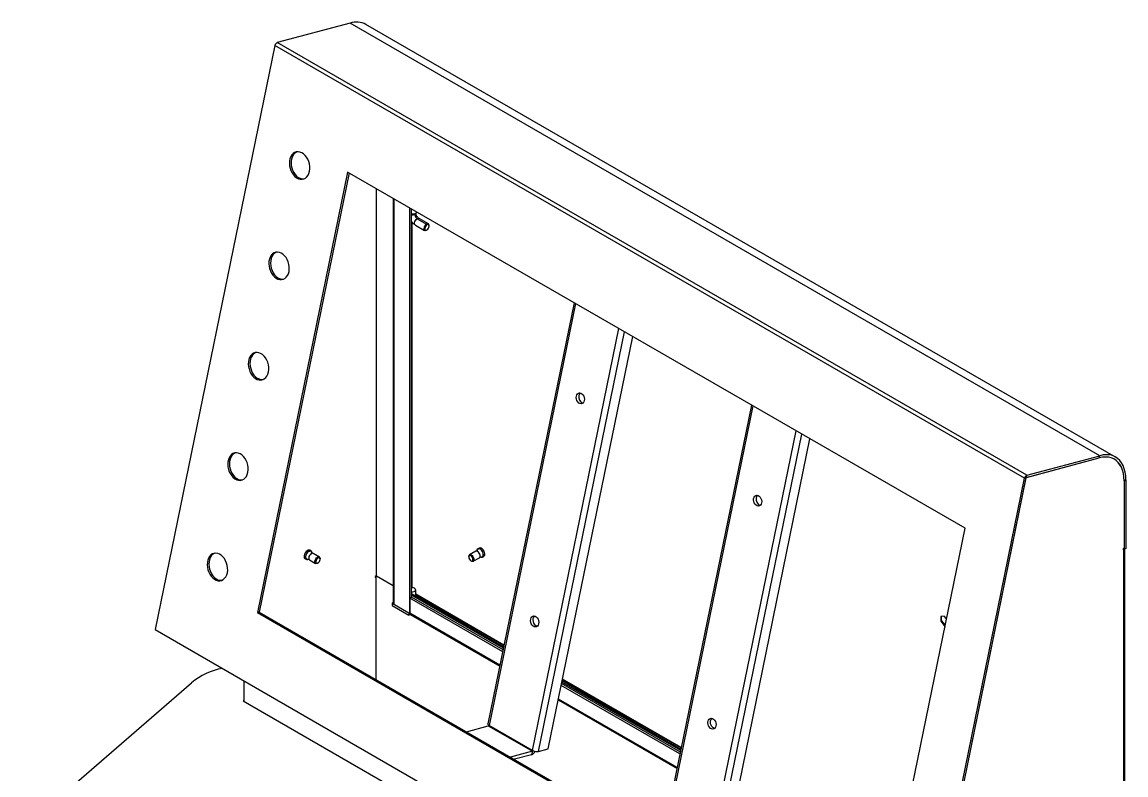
# Model space of a CAD drawing. Header units: millimetres. Extents: x -1281 to 3780, y -2005 to 2969.
# Drawn here: x 1620 to 2505, y 2365 to 2969 of the extents above; entities that cross this region are included whole.
import ezdxf

# ---------------------------------------------------------------- set-up
doc = ezdxf.new("R2010")
doc.units = ezdxf.units.MM

msp = doc.modelspace()

# ---------------------------------------------------------------- linework, layer by layer
at = {"color": 7, "linetype": 'Continuous'}
for p, q in [((1882.742, 2968.2457), (1824.3642, 2952.6081)), ((2483.7828, 2621.2723), (1882.742, 2968.2457)), ((2496.4606, 2620.1395), (1895.4199, 2967.1129)), ((1822.459, 2950.238), (1726.5969, 2481.7676)), ((2423.4997, 2603.2645), (1822.459, 2950.238)), ((2425.405, 2605.6347), (1824.3642, 2952.6081)), ((1880.7614, 2848.7793), (1808.4714, 2495.5037)), ((1881.9161, 2848.1128), (1809.8374, 2495.8696)), ((2375.7361, 2563.0365), (1880.7614, 2848.7793)), ((1917.3306, 2827.6684), (1917.3306, 2502.8575)), ((1930.5615, 2494.6934), (1930.5615, 2820.0304)), ((1931.9757, 2507.9213), (1931.9757, 2819.214)), ((1935.072, 2806.2581), (1942.4967, 2801.972)), ((1936.5719, 2811.3059), (1943.9965, 2807.0198)), ((1945.4964, 2807.1683), (1938.0718, 2811.4544)), ((1946.1178, 2805.3866), (1946.1179, 2805.7948)), ((1942.5823, 2803.3455), (1941.8752, 2803.3455)), ((1943.9969, 2802.1207), (1944.3504, 2802.3249)), ((2062.3583, 2743.9457), (1993.2544, 2406.2405)), ((2041.6611, 2386.2121), (2109.3162, 2716.8374)), ((2204.4867, 2661.8967), (2135.3829, 2324.1915)), ((2183.7896, 2304.1631), (2251.4447, 2634.7884)), ((2425.405, 2605.6347), (2483.7828, 2621.2723)), ((2483.4167, 2619.4836), (2483.7828, 2621.2723)), ((2424.9023, 2603.8093), (2483.4024, 2619.4797)), ((2425.0389, 2603.8459), (2483.4167, 2619.4836)), ((2495.4464, 2618.4036), (2495.009, 2618.6561)), ((2327.6377, 2134.7941), (2423.4997, 2603.2645)), ((2329.0037, 2135.16), (2424.8657, 2603.6305)), ((2329.3697, 2136.9488), (2424.9023, 2603.8093)), ((2424.8657, 2603.6305), (2423.4997, 2603.2645)), ((2425.0389, 2603.8459), (2425.405, 2605.6347)), ((2503.3323, 2601.0093), (2504.7465, 2601.8257)), ((2504.7465, 2601.8257), (2504.7465, 2546.8668)), ((2503.318, 2601.0055), (2503.318, 2547.0034)), ((2503.3323, 2601.0093), (2503.3323, 2546.0504)), ((2303.4461, 2209.7608), (2375.7361, 2563.0365)), ((1851.4469, 2544.8072), (1850.457, 2545.3787)), ((1858.1182, 2539.986), (1853.1483, 2542.8551)), ((1977.8467, 2540.3707), (1977.8467, 2539.9042)), ((1983.4381, 2544.6133), (1978.4682, 2541.7442)), ((1986.1294, 2547.1369), (1985.1395, 2546.5654)), ((1988.9792, 2539.9142), (1989.9691, 2540.4856)), ((2503.318, 2547.0034), (2502.4695, 2546.5135)), ((2502.4695, 2546.5135), (2502.4695, 2545.697)), ((2502.4695, 2545.697), (2503.1766, 2546.1052)), ((2503.1766, 2546.1052), (2503.3245, 2546.1996)), ((2503.1766, 2178.6619), (2503.1766, 2546.1052)), ((2503.3323, 2546.0504), (2503.3245, 2546.0549)), ((2504.7465, 2546.8668), (2503.3323, 2546.0504)), ((2503.8209, 2179.5599), (2503.8209, 2546.3325)), ((1846.6173, 2538.7274), (1847.6072, 2538.156)), ((1850.1485, 2537.6588), (1855.1184, 2534.7897)), ((1856.6187, 2534.9385), (1857.0227, 2535.1718)), ((1858.7396, 2538.146), (1858.7396, 2538.6125)), ((1979.5637, 2536.9299), (1979.9677, 2536.6966)), ((1981.4679, 2536.5479), (1986.4379, 2539.417)), ((1903.55, 2524.8189), (1902.8429, 2524.4107)), ((1902.8429, 2524.4107), (1902.8429, 2523.5941)), ((1902.8429, 2523.5941), (1903.6914, 2524.084)), ((1903.6914, 2524.084), (1902.9842, 2524.4923)), ((1903.6914, 2441.6888), (1903.6914, 2524.084)), ((1903.8329, 2524.8189), (1917.3306, 2517.0268)), ((1935.3293, 2508.4344), (1935.3293, 2513.6764)), ((1930.5615, 2507.1049), (1931.9757, 2507.9213)), ((1930.5615, 2507.1049), (1930.5615, 2494.8567)), ((2005.0901, 2464.0804), (1930.5615, 2507.1049)), ((2005.8371, 2467.7311), (1931.9757, 2510.3703)), ((2005.6578, 2466.8549), (1931.9757, 2509.3906)), ((2005.3889, 2465.5407), (1931.9757, 2507.9213)), ((1809.8374, 2495.8696), (1808.4714, 2495.5037)), ((1809.8374, 2495.8696), (2303.6574, 2210.7934)), ((1917.3306, 2503.3836), (1916.4194, 2502.8575)), ((1916.4194, 2502.8575), (1929.8544, 2495.1016)), ((1916.4194, 2502.8575), (1916.4194, 2501.2244)), ((1916.4194, 2501.2244), (1929.8544, 2493.4686)), ((1917.975, 2501.9595), (1930.5615, 2494.6934)), ((1808.4714, 2495.5037), (2303.4461, 2209.7608)), ((1929.8544, 2495.1016), (1929.8544, 2493.4686)), ((1930.8134, 2494.0222), (1929.8544, 2493.4686)), ((1930.5615, 2494.6934), (1930.5679, 2494.6972)), ((1931.0172, 2493.8495), (2002.7124, 2452.4607)), ((2359.0703, 2492.6223), (2356.2419, 2492.3694)), ((2356.2419, 2492.3694), (2356.2419, 2488.5979)), ((2356.2419, 2488.5979), (2357.0197, 2489.047)), ((2356.2419, 2488.5979), (2359.0703, 2485.0794)), ((2357.0197, 2489.047), (2357.0197, 2492.4389)), ((2359.8481, 2485.5284), (2357.0197, 2489.047)), ((2360.8694, 2490.3842), (2359.0703, 2492.6223)), ((1726.5969, 2481.7676), (2327.6377, 2134.7941)), ((2359.0703, 2485.0794), (2359.8481, 2485.5284)), ((2359.0703, 2485.0794), (2359.7972, 2485.1444)), ((2359.5614, 2483.9919), (2359.4946, 2483.9859)), ((2359.4946, 2483.9859), (2359.4946, 2483.6653)), ((2359.8763, 2485.531), (2359.8481, 2485.5284)), ((1619.7737, 2321.5813), (1755.622, 2439.1176)), ((1797.6254, 2440.7637), (1797.6254, 2424.2716)), ((2147.2185, 2382.0314), (2052.048, 2436.9722)), ((2147.5174, 2383.4917), (2052.3469, 2438.4325)), ((2147.7863, 2384.8059), (2052.6158, 2439.7466)), ((2147.9656, 2385.682), (2052.7951, 2440.6228)), ((1797.6254, 2424.9693), (1797.1418, 2424.5508)), ((2049.6703, 2425.3525), (2144.8408, 2370.4117)), ((1797.1418, 2424.5508), (2398.8896, 2077.1692)), ((1976.0845, 2399.8971), (1993.5063, 2404.5639)), ((1993.5063, 2404.5639), (2028.8616, 2384.1537)), ((1993.9393, 2405.1026), (1993.9638, 2405.1091)), ((1994.2928, 2404.8985), (1993.9393, 2405.1026)), ((2028.941, 2384.8965), (1994.2928, 2404.8985)), ((2028.8616, 2384.1537), (2011.4399, 2379.4869)), ((2028.3126, 2381.4706), (2014.4405, 2377.7547)), ((2028.8616, 2384.1537), (2028.3126, 2381.4706)), ((2029.2946, 2384.6924), (2028.941, 2384.8965)), ((2029.2946, 2384.6924), (2029.3191, 2384.6989)), ((2033.8065, 2384.1081), (2041.6611, 2386.2121))]:
    msp.add_line(p, q, dxfattribs=at)
at = {"color": 8, "linetype": 'Continuous'}
for p, q in [((1903.55, 2835.6238), (1903.55, 2524.8189)), ((1903.8329, 2524.8189), (1903.8329, 2835.4605)), ((1917.975, 2501.9595), (1917.975, 2827.2964)), ((1934.4506, 2814.9801), (1934.4506, 2815.469)), ((1935.8648, 2816.9688), (1935.8648, 2816.0418)), ((1932.1878, 2808.8043), (1932.1878, 2515.4063)), ((1932.4707, 2515.4063), (1932.4707, 2808.4727)), ((2063.5326, 2743.2678), (1994.2928, 2404.8985)), ((2028.941, 2384.8965), (2098.1808, 2723.2658)), ((2033.8065, 2384.1081), (2102.6765, 2720.6705)), ((2205.661, 2661.2188), (2136.4213, 2322.8495)), ((2171.0695, 2302.8475), (2240.3093, 2641.2168)), ((2175.9349, 2302.0591), (2244.8049, 2638.6215)), ((2503.318, 2601.0176), (2503.3323, 2601.0093)), ((2502.4695, 2546.5134), (2503.1766, 2546.1052)), ((2006.1357, 2469.1901), (1935.3293, 2510.0658)), ((1935.3293, 2509.7392), (2006.0759, 2468.898)), ((2002.8486, 2453.1263), (1930.5615, 2494.8567)), ((2053.0338, 2441.7898), (2148.2043, 2386.849)), ((2148.2641, 2387.1411), (2053.0936, 2442.0819)), ((2144.977, 2371.0773), (2049.8065, 2426.0181))]:
    msp.add_line(p, q, dxfattribs=at)
at = {"color": 7, "linetype": 'Continuous', "flags": 128}
for points in [[(1850.2498, 2849.393), (1850.4896, 2851.2634), (1850.466, 2853.2212), (1850.1797, 2855.2037), (1849.6401, 2857.1469), (1848.8644, 2858.9886), (1847.8775, 2860.6694), (1846.7112, 2862.1354), (1845.4029, 2863.3394), (1843.9947, 2864.2428), (1842.5319, 2864.8166), (1841.0615, 2865.0421), (1839.6308, 2864.9124), (1838.2856, 2864.4314), (1837.0693, 2863.6146), (1836.021, 2862.4884), (1835.1743, 2861.0889), (1834.5564, 2859.461), (1834.1873, 2857.6572), (1834.0788, 2855.7353), (1834.2343, 2853.7572), (1834.6489, 2851.7865), (1835.3093, 2849.8864), (1836.1942, 2848.118), (1837.2751, 2846.5382), (1838.5174, 2845.1978), (1839.8811, 2844.1398), (1841.3224, 2843.3983), (1842.7949, 2842.997), (1844.2514, 2842.9489), (1845.6449, 2843.2556), (1846.9308, 2843.907), (1848.0677, 2844.8824), (1849.0191, 2846.1504), (1849.7543, 2847.6702), (1850.2498, 2849.393)], [(1840.0784, 2864.9921), (1839.6516, 2864.7973), (1838.4353, 2863.9805), (1837.387, 2862.8543), (1836.5403, 2861.4548), (1835.9225, 2859.8269), (1835.5534, 2858.0231), (1835.4448, 2856.1013), (1835.6004, 2854.1231), (1836.015, 2852.1524), (1836.6753, 2850.2523), (1837.5602, 2848.4839), (1838.6411, 2846.9041), (1839.8834, 2845.5637), (1841.2471, 2844.5057), (1842.6884, 2843.7642), (1844.1609, 2843.3629), (1845.6174, 2843.3148), (1845.8772, 2843.3444)], [(1946.1178, 2805.3866), (1945.9833, 2806.09), (1945.6001, 2806.5311), (1945.0266, 2806.6425), (1944.3501, 2806.4074), (1943.6736, 2805.8615), (1943.1001, 2805.0879), (1942.7169, 2804.2044), (1942.5823, 2803.3455)], [(1942.5823, 2803.3455), (1942.7169, 2802.642), (1943.1001, 2802.201), (1943.6736, 2802.0895), (1944.3501, 2802.3247), (1945.0266, 2802.8706), (1945.6001, 2803.6442), (1945.9833, 2804.5277), (1946.1178, 2805.3866)], [(1833.7786, 2768.8998), (1834.0184, 2770.7702), (1833.9948, 2772.728), (1833.7086, 2774.7105), (1833.169, 2776.6537), (1832.3932, 2778.4953), (1831.4063, 2780.1762), (1830.24, 2781.6422), (1828.9317, 2782.8462), (1827.5236, 2783.7497), (1826.0608, 2784.3233), (1824.5904, 2784.5489), (1823.1596, 2784.4192), (1821.8145, 2783.9382), (1820.5982, 2783.1214), (1819.5498, 2781.9952), (1818.7031, 2780.5957), (1818.0853, 2778.9678), (1817.7162, 2777.164), (1817.6077, 2775.2421), (1817.7632, 2773.264), (1818.1778, 2771.2932), (1818.8381, 2769.3931), (1819.723, 2767.6248), (1820.804, 2766.045), (1822.0463, 2764.7046), (1823.41, 2763.6466), (1824.8512, 2762.905), (1826.3238, 2762.5038), (1827.7802, 2762.4557), (1829.1738, 2762.7623), (1830.4597, 2763.4138), (1831.5966, 2764.3892), (1832.5479, 2765.6572), (1833.2832, 2767.177), (1833.7786, 2768.8998)], [(1823.6073, 2784.4989), (1823.1805, 2784.3041), (1821.9642, 2783.4874), (1820.9159, 2782.3611), (1820.0692, 2780.9616), (1819.4513, 2779.3338), (1819.0822, 2777.5299), (1818.9737, 2775.6081), (1819.1292, 2773.6299), (1819.5438, 2771.6592), (1820.2042, 2769.7591), (1821.089, 2767.9907), (1822.17, 2766.4109), (1823.4123, 2765.0705), (1824.776, 2764.0125), (1826.2173, 2763.271), (1827.6898, 2762.8697), (1829.1462, 2762.8216), (1829.4061, 2762.8512)], [(1817.3075, 2688.4066), (1817.5473, 2690.277), (1817.5237, 2692.2348), (1817.2374, 2694.2173), (1816.6978, 2696.1605), (1815.9221, 2698.0022), (1814.9352, 2699.683), (1813.7689, 2701.149), (1812.4606, 2702.353), (1811.0525, 2703.2565), (1809.5897, 2703.8302), (1808.1193, 2704.0557), (1806.6885, 2703.926), (1805.3433, 2703.445), (1804.127, 2702.6282), (1803.0787, 2701.502), (1802.232, 2700.1025), (1801.6142, 2698.4746), (1801.245, 2696.6708), (1801.1365, 2694.7489), (1801.2921, 2692.7708), (1801.7067, 2690.8), (1802.367, 2688.9), (1803.2519, 2687.1316), (1804.3328, 2685.5518), (1805.5751, 2684.2114), (1806.9388, 2683.1534), (1808.3801, 2682.4119), (1809.8526, 2682.0106), (1811.3091, 2681.9625), (1812.7027, 2682.2691), (1813.9886, 2682.9206), (1815.1254, 2683.896), (1816.0768, 2685.164), (1816.812, 2686.6838), (1817.3075, 2688.4066)], [(1807.1362, 2704.0057), (1806.7093, 2703.8109), (1805.4931, 2702.9942), (1804.4447, 2701.8679), (1803.598, 2700.4684), (1802.9802, 2698.8405), (1802.6111, 2697.0367), (1802.5025, 2695.1149), (1802.6581, 2693.1367), (1803.0727, 2691.166), (1803.733, 2689.2659), (1804.6179, 2687.4975), (1805.6989, 2685.9177), (1806.9411, 2684.5773), (1808.3048, 2683.5193), (1809.7461, 2682.7778), (1811.2187, 2682.3765), (1812.6751, 2682.3284), (1812.9349, 2682.358)], [(2064.1623, 2669.0697), (2064.5232, 2670.1292), (2065.1127, 2670.954), (2065.8829, 2671.4774), (2066.7716, 2671.6568), (2067.7066, 2671.4779), (2068.6123, 2670.9551), (2069.4153, 2670.1307), (2070.0505, 2669.0715), (2070.4664, 2667.8634), (2070.6294, 2666.6041), (2070.5263, 2665.3959), (2070.1654, 2664.3364), (2069.5759, 2663.5116), (2068.8057, 2662.9882), (2067.917, 2662.8087), (2066.982, 2662.9877), (2066.0763, 2663.5105), (2065.2733, 2664.3349), (2064.6381, 2665.3941), (2064.2222, 2666.6022), (2064.0592, 2667.8614), (2064.1623, 2669.0697)], [(1800.8363, 2607.9134), (1801.0761, 2609.7838), (1801.0525, 2611.7416), (1800.7663, 2613.7241), (1800.2267, 2615.6673), (1799.4509, 2617.509), (1798.464, 2619.1898), (1797.2977, 2620.6558), (1795.9895, 2621.8599), (1794.5813, 2622.7633), (1793.1185, 2623.337), (1791.6481, 2623.5626), (1790.2173, 2623.4328), (1788.8722, 2622.9518), (1787.6559, 2622.135), (1786.6076, 2621.0088), (1785.7609, 2619.6093), (1785.143, 2617.9814), (1784.7739, 2616.1776), (1784.6654, 2614.2557), (1784.8209, 2612.2776), (1785.2355, 2610.3069), (1785.8959, 2608.4068), (1786.7807, 2606.6384), (1787.8617, 2605.0586), (1789.104, 2603.7182), (1790.4677, 2602.6602), (1791.9089, 2601.9187), (1793.3815, 2601.5174), (1794.8379, 2601.4693), (1796.2315, 2601.7759), (1797.5174, 2602.4274), (1798.6543, 2603.4028), (1799.6057, 2604.6708), (1800.3409, 2606.1906), (1800.8363, 2607.9134)], [(1790.665, 2623.5125), (1790.2382, 2623.3177), (1789.0219, 2622.501), (1787.9736, 2621.3747), (1787.1269, 2619.9752), (1786.509, 2618.3474), (1786.1399, 2616.5435), (1786.0314, 2614.6216), (1786.1869, 2612.6435), (1786.6015, 2610.6728), (1787.2619, 2608.7727), (1788.1468, 2607.0043), (1789.2277, 2605.4246), (1790.47, 2604.0841), (1791.8337, 2603.0261), (1793.275, 2602.2846), (1794.7475, 2601.8833), (1796.204, 2601.8352), (1796.4638, 2601.8648)], [(2503.318, 2601.0055), (2503.1819, 2604.0459), (2502.775, 2606.8985), (2502.1013, 2609.5342), (2501.1678, 2611.9263), (2499.9839, 2614.0508), (2498.5615, 2615.8859), (2496.9152, 2617.4131), (2495.0615, 2618.6169), (2493.0192, 2619.4853), (2490.8091, 2620.0092), (2488.4534, 2620.1835), (2485.9762, 2620.0064), (2483.4024, 2619.4797)], [(2503.3323, 2601.0093), (2503.1962, 2604.0498), (2502.7893, 2606.9023), (2502.1157, 2609.538), (2501.1822, 2611.9302), (2499.9982, 2614.0546), (2498.5759, 2615.8897), (2496.9295, 2617.4169), (2495.0758, 2618.6208), (2493.0335, 2619.4891), (2490.8234, 2620.0131), (2488.4678, 2620.1874), (2485.9905, 2620.0103), (2483.4167, 2619.4836)], [(2504.7465, 2601.8257), (2504.6033, 2605.0262), (2504.1749, 2608.0289), (2503.4658, 2610.8033), (2502.4832, 2613.3214), (2501.237, 2615.5576), (2499.7398, 2617.4893), (2498.0067, 2619.0969), (2496.0555, 2620.3641), (2493.9057, 2621.2781), (2491.5792, 2621.8297), (2489.0996, 2622.0132), (2486.492, 2621.8268), (2483.7828, 2621.2723)], [(2206.2908, 2587.0207), (2206.6517, 2588.0801), (2207.2412, 2588.905), (2208.0114, 2589.4283), (2208.9001, 2589.6078), (2209.8351, 2589.4289), (2210.7408, 2588.9061), (2211.5437, 2588.0817), (2212.1789, 2587.0225), (2212.5949, 2585.8143), (2212.7579, 2584.5551), (2212.6547, 2583.3469), (2212.2938, 2582.2874), (2211.7044, 2581.4626), (2210.9341, 2580.9392), (2210.0455, 2580.7597), (2209.1104, 2580.9386), (2208.2047, 2581.4615), (2207.4018, 2582.2859), (2206.7666, 2583.3451), (2206.3507, 2584.5532), (2206.1877, 2585.8124), (2206.2908, 2587.0207)], [(1784.3652, 2527.4202), (1784.605, 2529.2906), (1784.5814, 2531.2485), (1784.2952, 2533.2309), (1783.7555, 2535.1741), (1782.9798, 2537.0158), (1781.9929, 2538.6966), (1780.8266, 2540.1626), (1779.5183, 2541.3667), (1778.1102, 2542.27), (1776.6474, 2542.8438), (1775.177, 2543.0693), (1773.7462, 2542.9396), (1772.401, 2542.4586), (1771.1847, 2541.6418), (1770.1364, 2540.5156), (1769.2897, 2539.1161), (1768.6719, 2537.4882), (1768.3028, 2535.6844), (1768.1942, 2533.7625), (1768.3498, 2531.7844), (1768.7644, 2529.8137), (1769.4247, 2527.9136), (1770.3096, 2526.1452), (1771.3905, 2524.5654), (1772.6328, 2523.225), (1773.9965, 2522.167), (1775.4378, 2521.4255), (1776.9103, 2521.0242), (1778.3668, 2520.9761), (1779.7604, 2521.2828), (1781.0463, 2521.9342), (1782.1831, 2522.9096), (1783.1345, 2524.1776), (1783.8697, 2525.6974), (1784.3652, 2527.4202)], [(1774.1939, 2543.0193), (1773.7671, 2542.8245), (1772.5508, 2542.0078), (1771.5024, 2540.8815), (1770.6557, 2539.482), (1770.0379, 2537.8542), (1769.6688, 2536.0503), (1769.5603, 2534.1285), (1769.7158, 2532.1503), (1770.1304, 2530.1796), (1770.7907, 2528.2795), (1771.6756, 2526.5111), (1772.7566, 2524.9313), (1773.9989, 2523.5909), (1775.3626, 2522.5329), (1776.8038, 2521.7914), (1778.2764, 2521.3901), (1779.7328, 2521.342), (1779.9927, 2521.3716)], [(1850.457, 2545.3787), (1849.9618, 2545.5448), (1849.1778, 2545.4699), (1848.3311, 2545.0606), (1847.5045, 2544.3569), (1846.779, 2543.4277), (1846.2256, 2542.3639), (1845.8985, 2541.2697), (1845.8296, 2540.2522), (1846.0258, 2539.4109), (1846.4678, 2538.8283), (1846.6173, 2538.7274)], [(1852.241, 2542.9512), (1852.2345, 2543.2825), (1852.0383, 2544.1237), (1851.5963, 2544.7063), (1850.9518, 2544.9733), (1850.1678, 2544.8984), (1849.321, 2544.4891), (1848.4945, 2543.7854), (1847.769, 2542.8562), (1847.2156, 2541.7924), (1846.8884, 2540.6982), (1846.8196, 2539.6807), (1847.0158, 2538.8395), (1847.4578, 2538.2568), (1848.1023, 2537.9899), (1848.8863, 2538.0647), (1849.6116, 2538.3964)], [(1853.1483, 2542.8551), (1853.002, 2542.9245), (1852.3617, 2542.9757), (1851.6354, 2542.699), (1850.9106, 2542.1278), (1850.2749, 2541.3309), (1849.8048, 2540.4045), (1849.5571, 2539.4602), (1849.5616, 2538.6121), (1849.8178, 2537.9624), (1850.1485, 2537.6588)], [(1855.2448, 2538.4618), (1855.8806, 2539.2587), (1856.6053, 2539.83), (1857.3316, 2540.1066), (1857.9719, 2540.0554), (1858.4489, 2539.6824), (1858.7051, 2539.0327), (1858.7396, 2538.6125)], [(1977.8467, 2540.3707), (1977.8648, 2540.6791), (1978.086, 2541.3628), (1978.5343, 2541.7792), (1979.1555, 2541.878), (1979.8747, 2541.6472), (1980.6051, 2541.1148), (1981.2588, 2540.345), (1981.7567, 2539.4305), (1982.0389, 2538.4817), (1982.0713, 2537.6131), (1981.8501, 2536.9294), (1981.4018, 2536.513), (1980.7806, 2536.4142), (1980.7806, 2536.4142)], [(1980.2218, 2536.7013), (1980.7788, 2536.8099), (1981.1508, 2537.2386), (1981.2813, 2537.9223), (1981.1503, 2538.7567), (1980.7778, 2539.6149), (1980.2205, 2540.3662), (1979.5633, 2540.8962), (1978.9062, 2541.1243), (1978.3492, 2541.0157), (1977.9772, 2540.587), (1977.8467, 2539.9034), (1977.9777, 2539.069), (1978.3502, 2538.2108), (1978.9075, 2537.4594), (1979.5647, 2536.9294), (1980.2218, 2536.7013)], [(1984.1254, 2544.747), (1983.5043, 2544.6482), (1983.4381, 2544.6133)], [(1986.4379, 2539.417), (1986.82, 2539.7985), (1987.0413, 2540.4822), (1987.0089, 2541.3508), (1986.7267, 2542.2996), (1986.2287, 2543.2141), (1985.5751, 2543.9839), (1984.8446, 2544.5163), (1984.1254, 2544.747)], [(1986.0192, 2546.7366), (1985.2951, 2546.6417), (1984.7436, 2546.2139), (1984.4188, 2545.4949), (1984.3453, 2544.7094)], [(1986.9748, 2540.1546), (1987.2734, 2539.9904), (1988.0994, 2539.743), (1988.8236, 2539.8378), (1989.3751, 2540.2657), (1989.6998, 2540.9847), (1989.7662, 2541.9244), (1989.5675, 2542.9929), (1989.1234, 2544.0855), (1988.4771, 2545.0954), (1987.6922, 2545.9236), (1986.8452, 2546.4891), (1986.0192, 2546.7366)], [(1987.0092, 2547.3081), (1986.285, 2547.2132), (1986.1294, 2547.1369)], [(1989.9691, 2540.4856), (1990.365, 2540.8372), (1990.6898, 2541.5562), (1990.7561, 2542.4959), (1990.5575, 2543.5644), (1990.1133, 2544.657), (1989.4671, 2545.6669), (1988.6821, 2546.4951), (1987.8352, 2547.0606), (1987.0092, 2547.3081)], [(1856.6187, 2534.9385), (1855.905, 2534.6691), (1855.2648, 2534.7203), (1854.7877, 2535.0933), (1854.5315, 2535.743), (1854.527, 2536.5912), (1854.7747, 2537.5354), (1855.2448, 2538.4618)], [(1855.9105, 2538.024), (1855.4943, 2537.1773), (1855.3108, 2536.3273), (1855.3878, 2535.6031), (1855.7137, 2535.1152), (1856.2388, 2534.9377), (1856.8832, 2535.0978), (1857.5488, 2535.571), (1858.1343, 2536.2852), (1858.5504, 2537.1319), (1858.734, 2537.982), (1858.657, 2538.7061), (1858.3311, 2539.1941), (1857.806, 2539.3715), (1857.1616, 2539.2115), (1856.496, 2538.7383), (1855.9105, 2538.024)], [(1980.7806, 2536.4142), (1980.0614, 2536.6449), (1979.9677, 2536.6966)], [(1931.9757, 2511.9566), (1932.0678, 2511.9511), (1933.1057, 2512.0035), (1934.05, 2512.2577), (1934.7867, 2512.683), (1935.227, 2513.2281), (1935.3179, 2513.8273), (1935.0482, 2514.4083), (1934.4506, 2514.901), (1933.5971, 2515.246), (1932.5907, 2515.4017), (1931.9757, 2515.3962)], [(2027.5598, 2490.1959), (2027.9207, 2491.2554), (2028.5102, 2492.0802), (2029.2804, 2492.6036), (2030.169, 2492.7831), (2031.1041, 2492.6041), (2032.0098, 2492.0813), (2032.8127, 2491.2569), (2033.4479, 2490.1977), (2033.8639, 2488.9896), (2034.0269, 2487.7304), (2033.9237, 2486.5221), (2033.5628, 2485.4626), (2032.9734, 2484.6378), (2032.2031, 2484.1145), (2031.3145, 2483.935), (2030.3794, 2484.1139), (2029.4737, 2484.6367), (2028.6708, 2485.4611), (2028.0356, 2486.5203), (2027.6197, 2487.7284), (2027.4566, 2488.9876), (2027.5598, 2490.1959)], [(2032.8641, 2484.5353), (2032.4285, 2484.6628), (2031.5228, 2485.1856), (2030.7198, 2486.01), (2030.0846, 2487.0692), (2029.6687, 2488.2773), (2029.5057, 2489.5365), (2029.6088, 2490.7448), (2029.9697, 2491.8043), (2030.5592, 2492.6291), (2030.6685, 2492.7316)], [(2169.6882, 2408.1469), (2170.0492, 2409.2064), (2170.6386, 2410.0312), (2171.4089, 2410.5546), (2172.2975, 2410.734), (2173.2326, 2410.5551), (2174.1382, 2410.0323), (2174.9412, 2409.2079), (2175.5764, 2408.1487), (2175.9923, 2406.9406), (2176.1553, 2405.6814), (2176.0522, 2404.4731), (2175.6913, 2403.4136), (2175.1018, 2402.5888), (2174.3316, 2402.0654), (2173.4429, 2401.8859), (2172.5079, 2402.0649), (2171.6022, 2402.5877), (2170.7992, 2403.4121), (2170.1641, 2404.4713), (2169.7481, 2405.6794), (2169.5851, 2406.9386), (2169.6882, 2408.1469)], [(2174.9925, 2402.4863), (2174.5569, 2402.6138), (2173.6512, 2403.1366), (2172.8483, 2403.961), (2172.2131, 2405.0202), (2171.7972, 2406.2283), (2171.6341, 2407.4875), (2171.7373, 2408.6958), (2172.0982, 2409.7553), (2172.6877, 2410.5801), (2172.797, 2410.6826)], [(1993.9638, 2405.1091), (1993.6328, 2405.3832), (1993.3987, 2405.6622), (1993.2689, 2405.9372), (1993.2476, 2406.1996), (1993.2544, 2406.2405)]]:
    msp.add_lwpolyline(points, dxfattribs=at)
at = {"color": 8, "linetype": 'Continuous', "flags": 128}
for points in [[(1934.4506, 2814.9801), (1935.0482, 2815.4728), (1935.2114, 2815.7242)], [(1935.072, 2806.2581), (1934.7348, 2806.5709), (1934.4828, 2807.2249), (1934.4828, 2808.0757), (1934.7348, 2809.0205), (1935.2083, 2809.9456), (1935.8464, 2810.7393), (1936.5719, 2811.3059)], [(1852.0374, 2542.8896), (1852.0179, 2543.2825), (1851.7808, 2544.06), (1851.2996, 2544.558), (1850.6262, 2544.7226), (1849.8338, 2544.5361), (1849.0081, 2544.0185), (1848.2386, 2543.226), (1847.6088, 2542.2445), (1847.1868, 2541.1803), (1847.0184, 2540.1488), (1847.1219, 2539.2616), (1847.4861, 2538.6151), (1848.0714, 2538.2792), (1848.8144, 2538.2903), (1849.5631, 2538.6036)], [(1986.0977, 2546.473), (1985.3968, 2546.3719), (1984.876, 2545.9314), (1984.5919, 2545.1993), (1984.549, 2544.6478)], [(1987.0233, 2540.3618), (1987.6262, 2540.0883), (1988.3896, 2540.0131), (1989.0089, 2540.2876), (1989.4169, 2540.8821), (1989.5694, 2541.732), (1989.4499, 2542.7453), (1989.0714, 2543.8122), (1988.4748, 2544.817), (1987.7248, 2545.651), (1986.9028, 2546.2237), (1986.0977, 2546.473), (1986.0977, 2546.473)]]:
    msp.add_lwpolyline(points, dxfattribs=at)
at = {"color": 7, "linetype": 'Continuous'}
for centre, radius, start, end in [((1887.7436, 2952.7123), 16.3189, 61.9401743, 107.8478702), ((1825.5752, 2949.6838), 3.1652, 112.4954089, 169.9163359), ((1932.4236, 2822.5668), 7.3769, 266.5189107, 297.8062295), ((1939.0562, 2815.1897), 4.6104, 182.6048856, 237.3947859), ((1933.9458, 2819.4268), 3.8912, 299.5497378, 312.5150143), ((1946.4808, 2803.1359), 4.6104, 122.6052765, 177.3942304), ((1944.8246, 2806.0045), 1.3101, 350.7866084, 129.2038721), ((1943.1684, 2803.1357), 1.3101, 170.7850553, 309.2037), ((2071.3797, 2668.37), 5.317, 166.4181499, 248.9117039), ((2069.6128, 2669.0804), 3.4437, 132.8436796, 171.0095331), ((2426.616, 2602.7103), 3.1652, 112.4954089, 169.9163359), ((2425.1492, 2603.58), 0.2879, 112.5138678, 169.901324), ((2213.5082, 2586.321), 5.317, 166.4183671, 248.9115666), ((2211.7412, 2587.0314), 3.4437, 132.8431469, 171.009447), ((1903.6914, 2524.5459), 0.3074, 62.6113258, 117.387442), ((1918.4316, 2502.9673), 1.1065, 185.6951096, 245.6247038), ((1931.6658, 2494.7497), 1.1095, 174.4609769, 234.2264018), ((1789.7532, 2398.2166), 53.2713, 100.0437343, 129.8444776), ((1993.231, 2405.2285), 0.7194, 292.4952443, 349.9149831), ((1996.309, 2408.4098), 4.049, 234.6052707, 240.1359182), ((2026.4759, 2385.9806), 4.8696, 292.157511, 337.9071013), ((2028.5864, 2384.8183), 0.7194, 292.4952443, 349.9149831), ((2031.5679, 2389.4634), 5.2684, 240.0930966, 244.7334192), ((2032.4656, 2391.2605), 7.277, 244.3807925, 280.6178625)]:
    msp.add_arc(centre, radius, start, end, dxfattribs=at)
at = {"color": 8, "linetype": 'Continuous'}
for centre, radius, start, end in [((1932.3568, 2819.0122), 4.5433, 265.1878515, 297.4414965), ((1937.4413, 2810.1737), 1.4275, 63.7900629, 127.519925)]:
    msp.add_arc(centre, radius, start, end, dxfattribs=at)
at = {"color": 7, "linetype": 'Continuous'}
for points, knots in [([(1938.0718, 2811.4544), (1937.9873, 2811.5065), (1937.7447, 2811.6562), (1937.2456, 2812.078), (1936.6463, 2812.763), (1936.0941, 2813.6086), (1935.6681, 2814.5187), (1935.4215, 2815.3118), (1935.3791, 2815.6925), (1935.3631, 2815.8364)], [0, 0, 0, 0, 0.08240961, 0.23654817, 0.39698295, 0.56323862, 0.73191842, 0.89866503, 1, 1, 1, 1]), ([(1931.9757, 2809.053), (1932.2782, 2808.6797), (1932.9398, 2807.8634), (1933.9985, 2806.9353), (1934.7587, 2806.4558), (1935.072, 2806.2581)], [0, 0, 0, 0, 0.33126831, 0.72441465, 1, 1, 1, 1])]:
    msp.add_open_spline(points, degree=3, knots=knots, dxfattribs=at)

doc.saveas('drawing.dxf')
